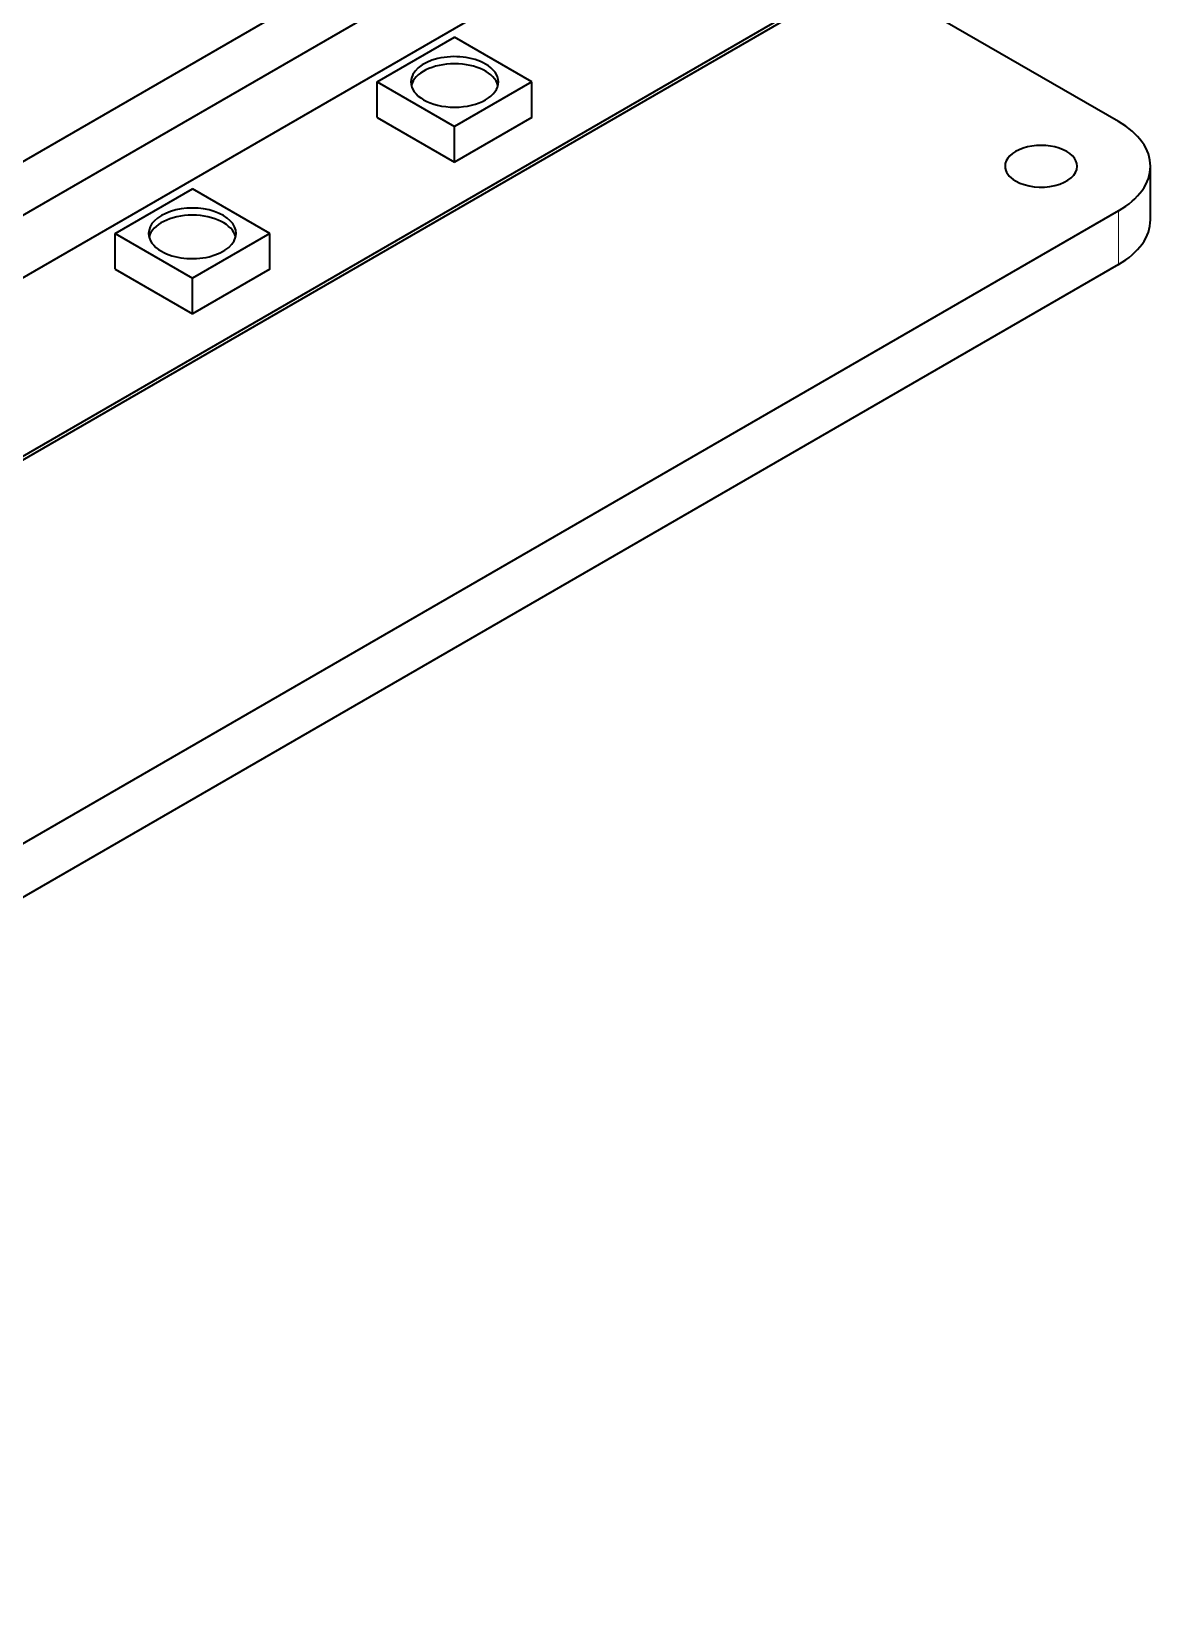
# Model space of a CAD drawing. Extents: x 241 to 1434, y 190 to 710.
# Drawn here: x 1002.6 to 1053.8, y 601.3 to 673.4 of the extents above; entities that cross this region are included whole.
import ezdxf

# ---------------------------------------------------------------- set-up
doc = ezdxf.new("R2010")
doc.units = 0

msp = doc.modelspace()

# ---------------------------------------------------------------- linework, layer by layer
at = {"color": 7, "lineweight": 35}
for p, q in [((1052.332, 696.382), (851.253, 580.288)), ((1052.332, 696.382), (851.253, 580.288)), ((1052.332, 693.932), (851.253, 577.839)), ((1052.332, 693.932), (851.253, 577.839)), ((859.062, 579.494), (1033.969, 680.477)), ((1041.04, 676.394), (866.133, 575.412)), ((1041.04, 676.231), (866.133, 575.248)), ((1052.332, 665.21), (851.253, 549.117)), ((1052.332, 665.21), (851.253, 549.117)), ((1052.332, 662.761), (851.253, 546.667)), ((1052.332, 662.761), (851.253, 546.667))]:
    msp.add_line(p, q, dxfattribs=at)
at = {"color": 7, "lineweight": 35, "ltscale": 0.336447}
msp.add_line((1052.332, 669.293), (1040.677, 676.022), dxfattribs=at)
msp.add_line((1052.332, 669.293), (1040.677, 676.022), dxfattribs=at)
at = {"color": 7, "lineweight": 35, "ltscale": 0.102062}
for p, q in [((1018.445, 671.106), (1021.981, 673.147)), ((1025.516, 671.106), (1021.981, 673.147)), ((1018.445, 671.106), (1021.981, 669.065)), ((1025.516, 671.106), (1021.981, 669.065)), ((1018.445, 669.473), (1021.981, 667.432)), ((1025.516, 669.473), (1021.981, 667.432)), ((1006.457, 664.184), (1009.992, 666.226)), ((1013.528, 664.184), (1009.992, 666.226)), ((1006.457, 664.184), (1009.992, 662.143)), ((1013.528, 664.184), (1009.992, 662.143))]:
    msp.add_line(p, q, dxfattribs=at)
at = {"color": 7, "lineweight": 35, "ltscale": 0.040825}
for p, q in [((1018.445, 669.473), (1018.445, 671.106)), ((1025.516, 669.473), (1025.516, 671.106)), ((1021.981, 667.432), (1021.981, 669.065)), ((1006.457, 662.551), (1006.457, 664.184)), ((1013.528, 662.551), (1013.528, 664.184))]:
    msp.add_line(p, q, dxfattribs=at)
at = {"color": 7, "lineweight": 35, "ltscale": 0.061237}
msp.add_line((1053.797, 664.802), (1053.797, 667.251), dxfattribs=at)
msp.add_line((1053.797, 664.802), (1053.797, 667.251), dxfattribs=at)
at = {"color": 7, "lineweight": 13, "ltscale": 0.061237}
msp.add_line((1052.332, 665.21), (1052.332, 662.761), dxfattribs=at)
msp.add_line((1052.332, 665.21), (1052.332, 662.761), dxfattribs=at)
at = {"color": 7, "lineweight": 35, "ltscale": 0.102061}
for p in [(1006.457, 662.551), (1013.528, 662.551)]:
    msp.add_line(p, (1009.992, 660.51), dxfattribs=at)
at = {"color": 7, "lineweight": 35, "ltscale": 0.040823}
msp.add_line((1009.992, 660.51), (1009.992, 662.143), dxfattribs=at)
at = {"color": 7, "lineweight": 35}
for centre, major_axis, start_param, end_param in [((1021.981, 671.106), (2, 0), 0.785398, 3.141593), ((1021.981, 670.779), (2, 0), 0.141901, 2.999695), ((1021.981, 671.106), (2, 0), 0, 0.785398), ((1021.981, 671.106), (2, 0), 3.141593, 6.283185), ((1048.797, 667.251), (5, 0), 0, 0.785398), ((1048.797, 667.251), (5, 0), 0, 0.785398), ((1048.797, 667.251), (1.65, 0), 0, 3.141593), ((1048.797, 667.251), (1.65, 0), 0, 3.141593), ((1048.797, 667.251), (1.65, 0), 3.141593, 3.926991), ((1048.797, 667.251), (1.65, 0), 3.141593, 3.926991), ((1048.797, 667.251), (1.65, 0), 3.926991, 6.283185), ((1048.797, 667.251), (1.65, 0), 3.926991, 6.283185), ((1048.797, 667.251), (5, 0), 5.497787, 6.283185), ((1048.797, 667.251), (5, 0), 5.497787, 6.283185), ((1009.992, 664.184), (2, 0), 0, 3.141593), ((1009.992, 663.858), (2, 0), 0.141901, 2.999695), ((1048.797, 664.802), (5, 0), 5.497787, 6.283185), ((1048.797, 664.802), (5, 0), 5.497787, 6.283185), ((1009.992, 664.184), (2, 0), 3.141593, 3.926991), ((1009.992, 664.184), (2, 0), 3.926991, 6.283185)]:
    msp.add_ellipse(centre, major_axis=major_axis, ratio=0.57735, start_param=start_param, end_param=end_param, dxfattribs=at)

doc.saveas('drawing.dxf')
